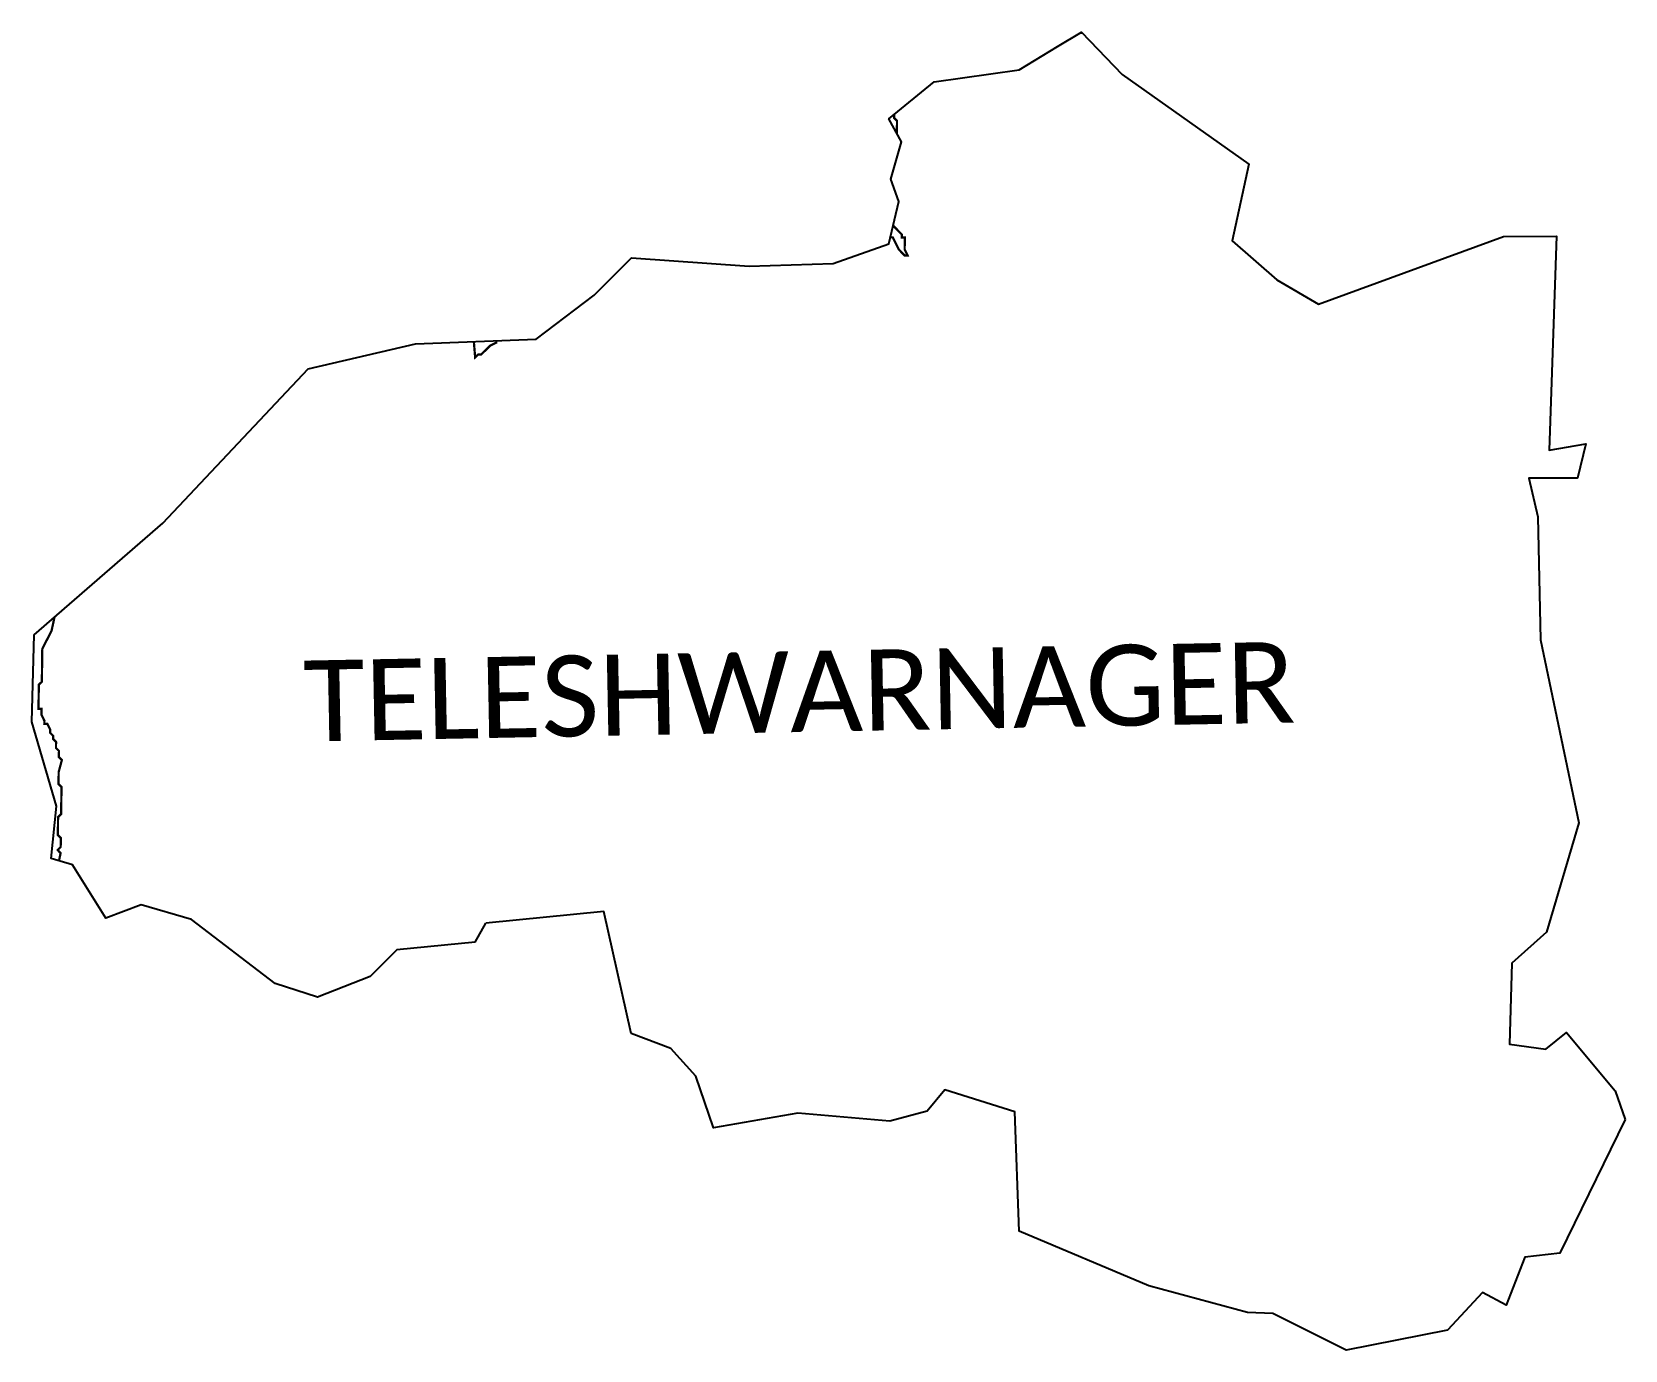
# Model space of a CAD drawing. Header units: metres. Extents: x 300021 to 302163, y 1956470 to 1958242.
import ezdxf

# ---------------------------------------------------------------- set-up
doc = ezdxf.new("R2010")
doc.units = ezdxf.units.M
for name, color, linetype in [('HAZARDS LINE', 1, 'Continuous'), ('village', 3, 'Continuous'), ('VILLAGE NAME', 250, 'Continuous')]:
    doc.layers.add(name, color=color, linetype=linetype)
doc.styles.get("Standard").update_dxf_attribs({"font": 'simplex.shx'})

msp = doc.modelspace()

# ---------------------------------------------------------------- linework, layer by layer
at = {"layer": 'HAZARDS LINE', "lineweight": 18}
for points in [[(301430.3, 1958240.5, 3.01, 3.01, 0), (301433.2, 1958240.4, 3.01, 3.01, 0)], [(301183.8, 1958106.1, 3.01, 3.01, 0), (301184.1, 1958106.4, 3.01, 3.01, 0), (301184.3, 1958122.4, 3.01, 3.01, 0), (301180.3, 1958126.5, 3.01, 3.01, 0), (301180.4, 1958130.5, 3.01, 3.01, 0), (301180.2, 1958130.7, 3.01, 3.01, 0)], [(301175.2, 1957965.8, 3.01, 3.01, 0), (301178.7, 1957965.8, 3.01, 3.01, 0), (301182.6, 1957957.7, 3.01, 3.01, 0), (301186.6, 1957949.6, 3.01, 3.01, 0), (301194.5, 1957941.5, 3.01, 3.01, 0), (301198.5, 1957941.5, 3.01, 3.01, 0), (301194.6, 1957949.6, 3.01, 3.01, 0), (301194.8, 1957965.6, 3.01, 3.01, 0), (301190.7, 1957965.7, 3.01, 3.01, 0), (301190.8, 1957969.7, 3.01, 3.01, 0), (301186.8, 1957973.7, 3.01, 3.01, 0), (301179, 1957981.7, 3.01, 3.01, 0)], [(300615.5, 1957825.8, 3.02, 3.02, 0), (300617.3, 1957804.5, 3.02, 3.02, 0), (300621.4, 1957808.5, 3.02, 3.02, 0), (300625.4, 1957808.4, 3.02, 3.02, 0), (300633.6, 1957816.4, 3.02, 3.02, 0), (300637.7, 1957820.4, 3.02, 3.02, 0), (300645.8, 1957824.3, 3.02, 3.02, 0), (300645.8, 1957826.9, 3.02, 3.02, 0)], [(300057.9, 1957127.8, 3.02, 3.02, 0), (300060.1, 1957138.3, 3.02, 3.02, 0), (300056.1, 1957142.4, 3.02, 3.02, 0), (300060.2, 1957146.4, 3.02, 3.02, 0), (300060.4, 1957158.5, 3.02, 3.02, 0), (300056.4, 1957162.6, 3.02, 3.02, 0), (300056.7, 1957186.8, 3.02, 3.02, 0), (300060.8, 1957190.8, 3.02, 3.02, 0), (300061.3, 1957227, 3.02, 3.02, 0), (300057.3, 1957231.1, 3.02, 3.02, 0), (300057.5, 1957247.3, 3.02, 3.02, 0), (300061.8, 1957263.3, 3.02, 3.02, 0), (300057.8, 1957267.4, 3.02, 3.02, 0), (300057.9, 1957275.5, 3.02, 3.02, 0), (300053.9, 1957279.6, 3.02, 3.02, 0), (300054, 1957287.6, 3.02, 3.02, 0), (300050.1, 1957291.7, 3.02, 3.02, 0), (300050.1, 1957295.8, 3.02, 3.02, 0), (300046.1, 1957299.8, 3.02, 3.02, 0), (300046.2, 1957303.9, 3.02, 3.02, 0), (300042.3, 1957312, 3.02, 3.02, 0), (300038.2, 1957312, 3.02, 3.02, 0), (300038.3, 1957316.1, 3.02, 3.02, 0), (300034.3, 1957324.2, 3.02, 3.02, 0), (300034.5, 1957332.3, 3.02, 3.02, 0), (300030.4, 1957332.3, 3.02, 3.02, 0), (300030.8, 1957364.6, 3.02, 3.02, 0), (300034.9, 1957368.5, 3.02, 3.02, 0), (300035.5, 1957412.9, 3.02, 3.02, 0), (300047.9, 1957436.9, 3.02, 3.02, 0), (300051.9, 1957455.3, 3.02, 3.02, 0)]]:
    msp.add_lwpolyline(points, format="xyseb", dxfattribs=at)
at = {"layer": 'village', "flags": 128}
msp.add_lwpolyline([(300617.5, 1957018.5), (300631.7, 1957044.1)], dxfattribs=at)
at = {"layer": 'village', "color": 3, "true_color": 0x00ff00}
for points in [[(300617.5, 1957018.5, 0), (300511.9, 1957008.3, 0), (300476, 1956972.6, 0), (300405.5, 1956944.6, 0), (300348.4, 1956963.1, 0), (300236.2, 1957049.1, 0), (300168.2, 1957068.9, 0), (300121.1, 1957050.9, 0), (300076.1, 1957122.3, 0), (300047.4, 1957131, 0), (300054.8, 1957201.2, 0), (300021.5, 1957314.8, 0), (300024.5, 1957431.6, 0), (300197.4, 1957581.8, 0), (300392.9, 1957788.9, 0), (300536.9, 1957822.8, 0), (300699.2, 1957829, 0), (300777.2, 1957887.9, 0), (300827.6, 1957938.3, 0), (300985.5, 1957927, 0), (301098.4, 1957930.6, 0), (301173.1, 1957957.3, 0), (301186.6, 1958013.8, 0), (301175.9, 1958043.9, 0), (301190.2, 1958094.2, 0), (301173.5, 1958125.3, 0), (301234.4, 1958174.9, 0), (301348.3, 1958191, 0), (301400, 1958222.2, 0), (301432.1, 1958241.5, 0), (301486.8, 1958184.9, 0), (301657.2, 1958064, 0), (301634.8, 1957961.2, 0), (301694.9, 1957908.8, 0), (301750.8, 1957876, 0), (301999.6, 1957967, 0), (302070.6, 1957967.4, 0), (302060.8, 1957679.8, 0), (302110, 1957688.3, 0), (302099, 1957642.3, 0), (302033.5, 1957642.1, 0), (302045.5, 1957590.3, 0), (302049.3, 1957425.1, 0), (302100.8, 1957178.8, 0), (302057.1, 1957032, 0), (302010.7, 1956990.2, 0), (302007.4, 1956881.7, 0), (302056.4, 1956874.8, 0), (302084.1, 1956897, 0), (302149.6, 1956818.9, 0), (302163, 1956780.4, 0)], [(302163, 1956780.4, 0), (302075.1, 1956600.7, 0), (302028.2, 1956595, 0), (302003.1, 1956530.8, 0), (301971.3, 1956547.9, 0), (301924, 1956497.1, 0), (301787.8, 1956470.3, 0), (301689.3, 1956519.3, 0), (301655.2, 1956520.8, 0), (301522.6, 1956556.7, 0), (301348.3, 1956630, 0), (301342.7, 1956790.4, 0), (301248.4, 1956820.1, 0), (301224.7, 1956791.6, 0), (301174.6, 1956778.1, 0), (301050.9, 1956788.8, 0), (300937.6, 1956768.9, 0), (300914, 1956838.5, 0), (300880.1, 1956875.6, 0), (300826.8, 1956895.8, 0), (300790.4, 1957060, 0), (300631.7, 1957044.1, 0)]]:
    msp.add_polyline3d(points, dxfattribs=at)

# ---------------------------------------------------------------- texts
at = {"layer": 'VILLAGE NAME', "insert": (300385.5, 1957396.9), "char_height": 108.748, "attachment_point": 1, "rotation": 1.1028}
msp.add_mtext_dynamic_manual_height_columns('{\\fCalibri|b0|i0|c0|p34;TELESHWARNAGER}', width=1571.314, gutter_width=543.7, heights=[0], dxfattribs=at)

doc.saveas('drawing.dxf')
